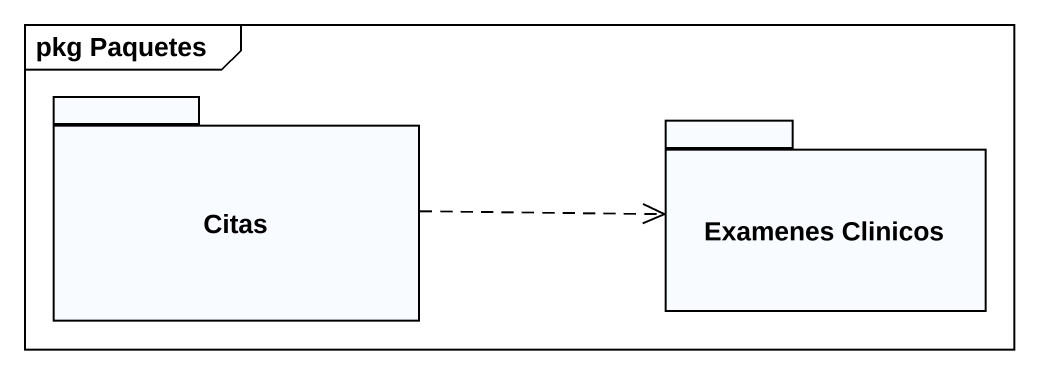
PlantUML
@startuml
mainframe pkg Paquetes
package Citas {
}
package "Examenes Clinicos" as Examenes_Clinicos {
}
Citas .right.> Examenes_Clinicos
@enduml
